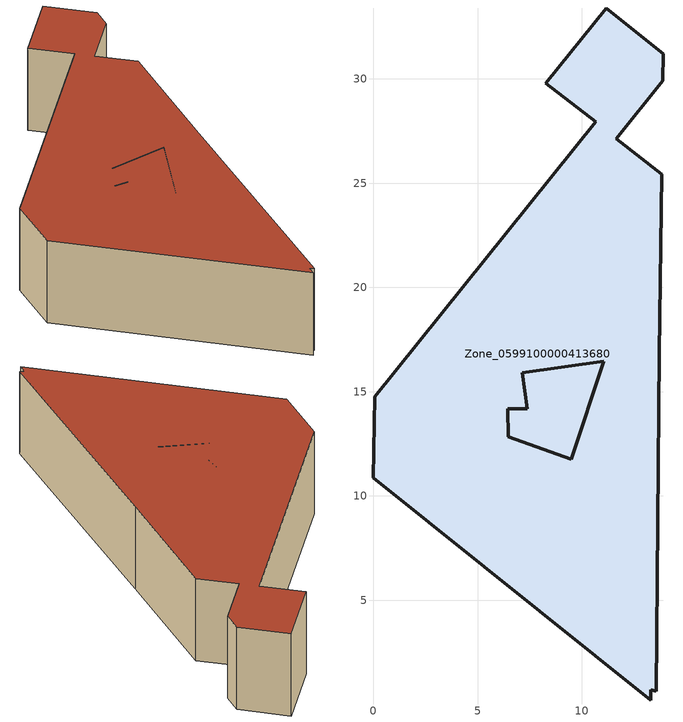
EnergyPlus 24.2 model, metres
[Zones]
Zone_0599100000413680
 floor ground (C_G): 0.07,14.75 10.66,27.94 8.28,29.79 11.18,33.4 13.9,31.21 13.88,29.91 11.65,27.14 13.84,25.42 13.72,16.83 13.58,0.65 13.31,0.72 13.3,0.21 0,10.87 z0; 7.15,15.91 7.38,14.18 6.44,14.18 6.47,12.85 9.5,11.76 11.05,16.46 z0
 wall outside (C_F): 0.07,14.75 0,10.87 13.3,0.21 13.31,0.72 13.58,0.65 13.72,16.83 13.84,25.42 11.65,27.14 13.88,29.91 13.9,31.21 11.18,33.4 8.28,29.79 10.66,27.94 0.07,14.75 / 11.05,16.46 9.5,11.76 6.47,12.85 6.44,14.18 7.38,14.18 7.15,15.91 11.05,16.46 z0:6.34
 roof outside (C_R): 10.66,27.94 0.07,14.75 0,10.87 13.3,0.21 13.31,0.72 13.58,0.65 13.72,16.83 13.84,25.42 11.65,27.14 13.88,29.91 13.9,31.21 11.18,33.4 8.28,29.79 z6.34; 11.05,16.46 9.5,11.76 6.47,12.85 6.44,14.18 7.38,14.18 7.15,15.91 z6.34
[BUILDING]
Pand.0599100000413680: North Axis=0; Terrain=City; Loads Convergence Tolerance Value=0.04; Temperature Convergence Tolerance Value=0.4; Solar Distribution=FullExterior; Maximum Number of Warmup Days=25; Minimum Number of Warmup Days=1
[Site:Location]
Rotterdam.The.Hague.AP_ZH_NLD Design_Conditions: Latitude=51.96; Longitude=4.45; Time Zone=1; Elevation=-4.5
[SITE:GROUNDTEMPERATURE:BUILDINGSURFACE]
18, 18, 18, 18, 18, 18, 18, 18, 18, 18, 18, 18
[MATERIAL] Thermal Absorptance=0.9; Solar Absorptance=0.7; Visible Absorptance=0.7
Name | Roughness | Thickness | Conductivity | Density | Specific Heat
G.D.1992-2005 | MediumSmooth | 0.15 | 0.06 | 540 | 1210
F.D.1992-2005 | Rough | 0.3 | 0.12 | 1920 | 840
R.D.1992-2005 | MediumRough | 0.2 | 0.08 | 1500 | 1000
[CONSTRUCTION]
C_G: G.D.1992-2005
C_F: F.D.1992-2005
C_R: R.D.1992-2005
[ZONE]
Zone_0599100000413680: Type=1; Multiplier=1; Ceiling Height=Autocalculate; Volume=Autocalculate; Floor Area=autocalculate; Part of Total Floor Area=Yes
[ZONEINFILTRATION:DESIGNFLOWRATE]
Infil_Zone_0599100000413680: Zone or ZoneList or Space or SpaceList=Zone_0599100000413680; Schedule=AlwaysOn; Design Flow Rate Calculation Method=Flow/Area; Flow Rate per Floor Area=0.0021; Constant Term Coefficient=1; Temperature Term Coefficient=0; Velocity Term Coefficient=0; Velocity Squared Term Coefficient=0
[HVACTEMPLATE:ZONE:IDEALLOADSAIRSYSTEM]
Zone_0599100000413680: Maximum Heating Supply Air Temperature=50; Minimum Cooling Supply Air Temperature=13; Maximum Heating Supply Air Humidity Ratio=0.0156; Minimum Cooling Supply Air Humidity Ratio=0.0077; Heating Limit=NoLimit; Cooling Limit=NoLimit; Dehumidification Control Type=ConstantSensibleHeatRatio; Cooling Sensible Heat Ratio=0.7; Dehumidification Setpoint=60; Humidification Control Type=None; Humidification Setpoint=30; Outdoor Air Method=None; Outdoor Air Flow Rate per Person=0.00944; Outdoor Air Flow Rate per Zone Floor Area=0; Outdoor Air Flow Rate per Zone=0; Demand Controlled Ventilation Type=None; Outdoor Air Economizer Type=NoEconomizer; Heat Recovery Type=None; Sensible Heat Recovery Effectiveness=0.7; Latent Heat Recovery Effectiveness=0.65
[ZONECONTROL:THERMOSTAT]
ThermostatControl_Zone_0599100000413680: Zone or ZoneList=Zone_0599100000413680; Control Type Schedule=DualSetpointControlType; Control 1=Thermostat_Zone_0599100000413680; Temperature Difference Between Cutout And Setpoint=0
[THERMOSTATSETPOINT:DUALSETPOINT]
Thermostat_Zone_0599100000413680: Heating Setpoint Temperature Schedule=HeatingSetpoint_Zone_0599100000413680; Cooling Setpoint Temperature Schedule=CoolingSetpoint_Zone_0599100000413680
[SCHEDULE:COMPACT]
HeatingSetpoint_Zone_0599100000413680: Through: 12/31, For: AllDays, Until: 24:00, 21
CoolingSetpoint_Zone_0599100000413680: Through: 12/31, For: AllDays, Until: 24:00, 24
DualSetpointControlType: Through: 12/31, For: AllDays, Until: 24:00, 4
AlwaysOn: Through: 12/31, For: AllDays, Until: 24:00, 1
